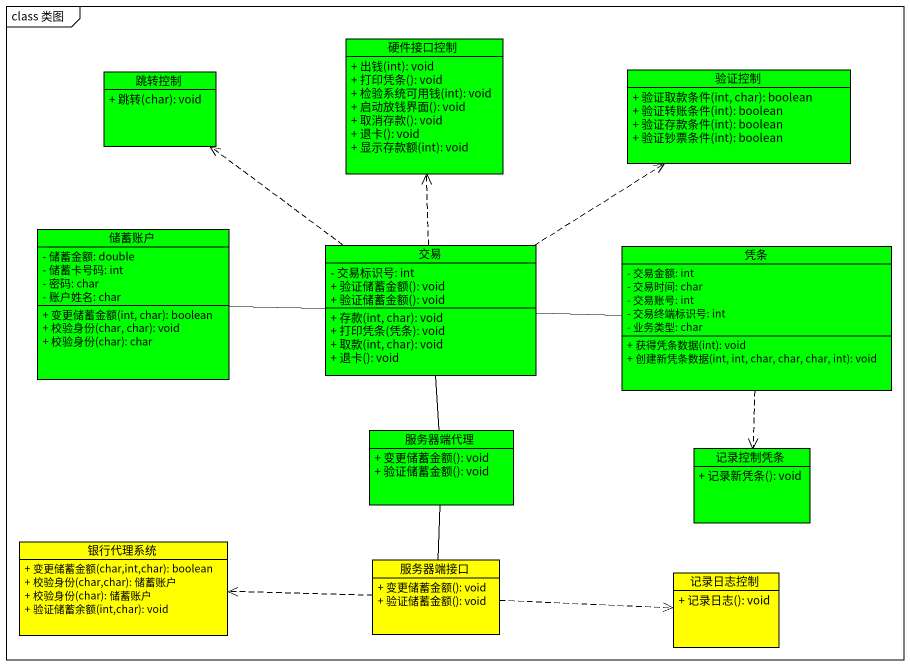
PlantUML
@startuml
mainframe class 类图
hide circle
hide empty members
skinparam classAttributeIconSize 0
class 硬件接口控制 #00FF00 {
  + 出钱(int): void
  + 打印凭条(): void
  + 检验系统可用钱(int): void
  + 启动放钱界面(): void
  + 取消存款(): void
  + 退卡(): void
  + 显示存款额(int): void
}
class 跳转控制 #00FF00 {
  + 跳转(char): void
}
class 验证控制 #00FF00 {
  + 验证取款条件(int, char): boolean
  + 验证转账条件(int): boolean
  + 验证存款条件(int): boolean
  + 验证钞票条件(int): boolean
}
class 储蓄账户 #00FF00 {
  - 储蓄金额: double
  - 储蓄卡号码: int
  - 密码: char
  - 账户姓名: char
  + 变更储蓄金额(int, char): boolean
  + 校验身份(char, char): void
  + 校验身份(char): char
}
class 交易 #00FF00 {
  - 交易标识号: int
  {field} + 验证储蓄金额(): void
  {field} + 验证储蓄金额(): void
  + 存款(int, char): void
  + 打印凭条(凭条): void
  + 取款(int, char): void
  + 退卡(): void
}
class 凭条 #00FF00 {
  - 交易金额: int
  - 交易时间: char
  - 交易账号: int
  - 交易终端标识号: int
  - 业务类型: char
  + 获得凭条数据(int): void
  + 创建新凭条数据(int, int, char, char, char, int): void
}
class 服务器端代理 #00FF00 {
  {field} + 变更储蓄金额(): void
  {field} + 验证储蓄金额(): void
}
class 记录控制凭条 #00FF00 {
  {field} + 记录新凭条(): void
}
class 银行代理系统 #FFFF00 {
  {field} + 变更储蓄金额(char,int,char): boolean
  {field} + 校验身份(char,char): 储蓄账户
  {field} + 校验身份(char): 储蓄账户
  {field} + 验证储蓄余额(int,char): void
}
class 服务器端接口 #FFFF00 {
  {field} + 变更储蓄金额(): void
  {field} + 验证储蓄金额(): void
}
class 记录日志控制 #FFFF00 {
  {field} + 记录日志(): void
}
储蓄账户 -right- 交易
交易 .up.> 硬件接口控制
交易 .up.> 跳转控制
交易 .up.> 验证控制
交易 -right- 凭条
交易 -- 服务器端代理
凭条 ..> 记录控制凭条
服务器端代理 -- 服务器端接口
服务器端接口 .left.> 银行代理系统
服务器端接口 .right.> 记录日志控制
@enduml
